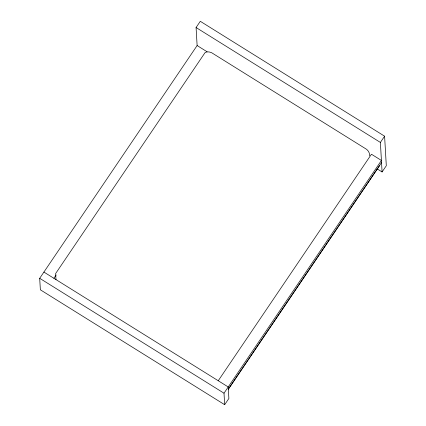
<?xml version="1.0" encoding="UTF-8"?>
<svg xmlns="http://www.w3.org/2000/svg" width="426" height="426" viewBox="0 0 426 426"><rect width="100%" height="100%" fill="white"/><g stroke="black" fill="none" stroke-linecap="round" stroke-linejoin="round"><path stroke-width="0.64" d="M43.915 272.07L228.219 386.968L228.879 398.47L224.667 404.7L40.363 289.802L39.698 278.3L197.121 45.55L196.077 27.53L200.295 21.3L384.598 136.198L386.302 165.725L382.085 171.95L377.015 168.792M53.889 278.29L56.126 274.983M218.24 380.748L371.445 154.228L381.424 160.448L224.007 393.198L224.667 404.7M382.085 171.95L380.386 142.428L384.598 136.198M228.341 389.076L381.547 162.556M228.128 389.556L379.47 165.794M196.077 27.53L380.386 142.428M197.121 45.55L207.095 51.77M39.698 278.3L224.007 393.198M369.491 155.767L369.347 153.248L368.421 151.267L366.743 149.419L211.525 52.654L209.086 51.935L206.823 51.929L205.044 52.638L55.673 273.492L55.976 279.744"/></g></svg>
